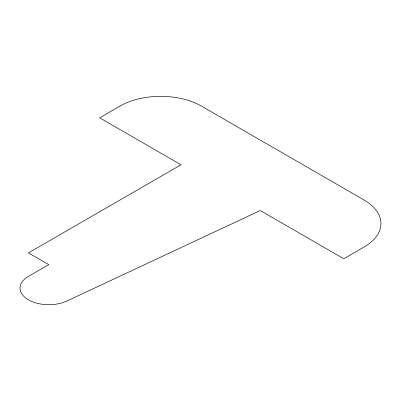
<?xml version="1.0" encoding="UTF-8"?>
<svg xmlns="http://www.w3.org/2000/svg" width="401" height="401" viewBox="0 0 401 401"><rect width="100%" height="100%" fill="white"/><g stroke="black" fill="none" stroke-linecap="round" stroke-linejoin="round"><path stroke-width="0.6" d="M120.004 106.07L99.659 117.814L181.026 164.791L28.466 252.871L48.807 264.615L28.466 276.359A28.767 16.606 0 0 0 27.433 299.216A28.767 16.606 0 0 0 66.922 301.006L260.264 210.535L343.757 258.74L364.098 246.996A57.533 33.218 0 0 0 364.098 200.024L201.367 106.07A57.533 33.218 0 0 0 120.004 106.07"/></g></svg>
